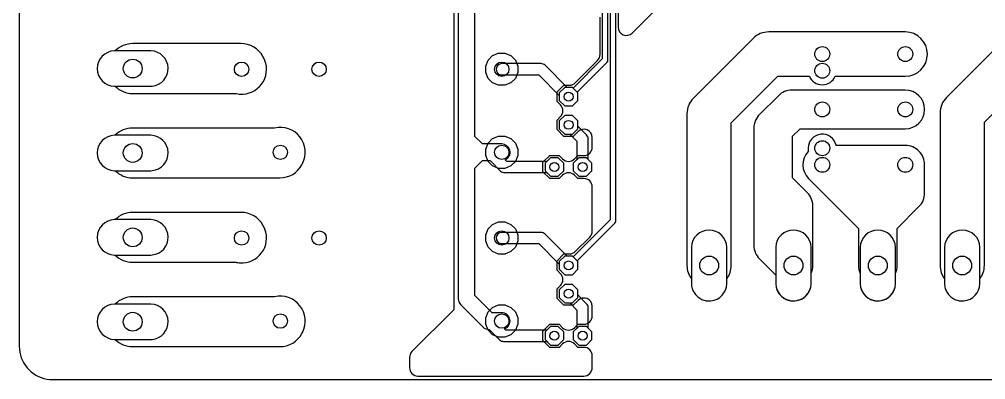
# Model space of a CAD drawing. Header units: millimetres. Extents: x -12 to 258, y 0 to 147.
# Drawn here: x 0 to 87.3, y 0 to 32.5 of the extents above; entities that cross this region are included whole.
import ezdxf

# ---------------------------------------------------------------- set-up
doc = ezdxf.new("R2010")
doc.units = ezdxf.units.MM

msp = doc.modelspace()

# ---------------------------------------------------------------- linework, layer by layer
at = {"layer": '16_copper'}
for points in [[(39.65, 112.5), (39.65, 7.3, 0.198912), (39.87, 6.77), (41.88, 4.76, 0.209873), (42.442, 4.54), (43.381, 3.601, 0.198912), (43.74, 3.452), (47.663, 3.452), (47.993, 3.122), (48.687, 3.122), (49.178, 3.613), (49.178, 4.307), (48.687, 4.798), (47.993, 4.798), (47.663, 4.468), (43.95, 4.468), (43.834, 4.585, 0.840719), (43.58, 6.04), (42.721, 6.04), (41.15, 7.611), (41.15, 19.089), (41.841, 19.78), (42.532, 19.78), (43.471, 18.841, 0.198912), (43.83, 18.692), (47.663, 18.692), (47.993, 18.362), (48.687, 18.362), (49.178, 18.853), (49.178, 19.547), (48.687, 20.038), (47.993, 20.038), (47.663, 19.708), (44.04, 19.708), (43.897, 19.851, 0.802199), (43.58, 21.28), (41.841, 21.28), (41.15, 21.971), (41.15, 34.059)], [(89.086, 30.814), (83.756, 25.484, 0.198912), (83.17, 24.07), (83.17, 10.31, 0.162144), (83.57, 9.111), (83.57, 8.658), (83.577, 8.553), (83.591, 8.449), (83.611, 8.346), (83.638, 8.245), (83.672, 8.146), (83.712, 8.049), (83.758, 7.955), (83.811, 7.865), (83.869, 7.778), (83.933, 7.694), (84.002, 7.616), (84.076, 7.542), (84.154, 7.473), (84.238, 7.409), (84.325, 7.351), (84.415, 7.298), (84.509, 7.252), (84.606, 7.212), (84.705, 7.178), (84.806, 7.151), (84.909, 7.131), (85.013, 7.117), (85.118, 7.11), (85.222, 7.11), (85.327, 7.117, 0.376373), (86.77, 8.658), (86.77, 9.111, 0.162164), (87.17, 10.31), (87.17, 23.242), (91.328, 27.4)]]:
    msp.add_lwpolyline(points, format="xyb", dxfattribs=at)
for points in [[(62.467, 7.117, 0.376373), (63.91, 8.658), (63.91, 9.111, 0.162164), (64.31, 10.31), (64.31, 23.182), (68.528, 27.4), (71.363, 27.4, 0.659495), (73.697, 27.4), (80.03, 27.4, 1), (80.03, 31.4), (67.7, 31.4, 0.198912), (66.286, 30.814), (60.896, 25.424, 0.198912), (60.31, 24.01), (60.31, 10.31, 0.162144), (60.71, 9.111), (60.71, 8.658), (60.717, 8.553), (60.731, 8.449), (60.751, 8.346), (60.778, 8.245), (60.812, 8.146), (60.852, 8.049), (60.898, 7.955), (60.951, 7.865), (61.009, 7.778), (61.073, 7.694), (61.142, 7.616), (61.216, 7.542), (61.294, 7.473), (61.378, 7.409), (61.465, 7.351), (61.555, 7.298), (61.649, 7.252), (61.746, 7.212), (61.845, 7.178), (61.946, 7.151), (62.049, 7.131), (62.153, 7.117), (62.258, 7.11), (62.362, 7.11)], [(20.21, 25.784, 0.547223), (22.065, 29.089), (22.007, 29.192, 0.272568), (20.02, 30.34), (10.24, 30.34, 0.197376), (8.659, 29.69), (8.588, 29.69, 0.967799), (8.588, 26.49), (8.659, 26.49, 0.197382), (10.24, 25.84), (19.567, 25.84), (19.621, 25.827), (19.737, 25.806), (19.855, 25.791), (19.973, 25.783), (20.092, 25.78)], [(50.448, 25.203), (50.448, 25.897), (49.957, 26.388), (49.49, 26.388), (47.489, 28.389, 0.198912), (47.13, 28.538), (43.58, 28.538, 0.929363), (43.506, 27.527), (43.58, 27.522), (46.92, 27.522), (48.772, 25.67), (48.772, 25.203), (49.263, 24.712), (49.957, 24.712)], [(71.679, 15.7, 0.194457), (71.167, 16.907), (69.85, 18.225), (69.85, 21.975), (70.525, 22.65), (80.03, 22.65, 1), (80.03, 26.15), (69.8, 26.15, 0.198912), (68.563, 25.637), (66.863, 23.937, 0.198912), (66.35, 22.7), (66.35, 12.14, 0.198912), (66.863, 10.903), (68.33, 9.435), (68.33, 8.658, 0.967799), (71.53, 8.658), (71.53, 9.603, 0.104399), (71.68, 10.31), (71.68, 15.67)], [(51.718, 18.853), (51.718, 19.547), (51.388, 19.877), (51.388, 21.74, 0.198912), (51.239, 22.099), (50.448, 22.89), (50.448, 23.357), (49.957, 23.848), (49.263, 23.848), (48.772, 23.357), (48.772, 22.663), (49.263, 22.172), (49.73, 22.172), (50.372, 21.53), (50.372, 19.877), (50.042, 19.547), (50.042, 18.853), (50.533, 18.362), (51.227, 18.362)], [(23.537, 18.22, 0.276003), (25.531, 19.408), (25.587, 19.513, 0.63778), (23.065, 22.72), (10.24, 22.72, 0.197376), (8.659, 22.07), (8.588, 22.07, 0.967799), (8.588, 18.87), (8.659, 18.87, 0.197382), (10.24, 18.22), (23.52, 18.22)], [(73.772, 21.165, 0.89994), (71.26, 20.9), (71.26, 20.603, 0.406316), (71.293, 18.163), (75.8, 13.655), (75.8, 10.31, 0.104621), (75.95, 9.601), (75.95, 8.658, 0.967799), (79.15, 8.658), (79.15, 9.603, 0.104399), (79.3, 10.31), (79.3, 13.655), (81.267, 15.623, 0.198912), (81.78, 16.86), (81.78, 19.4, 0.414214), (80.03, 21.15), (73.775, 21.15)], [(20.21, 10.544, 0.547223), (22.065, 13.849), (22.007, 13.952, 0.272568), (20.02, 15.1), (10.24, 15.1, 0.197376), (8.659, 14.45), (8.588, 14.45, 0.967799), (8.588, 11.25), (8.659, 11.25, 0.197382), (10.24, 10.6), (19.567, 10.6), (19.621, 10.587), (19.737, 10.566), (19.855, 10.551), (19.973, 10.543), (20.092, 10.54)], [(50.448, 9.963), (50.448, 10.657), (49.957, 11.148), (49.49, 11.148), (47.489, 13.149, 0.198912), (47.13, 13.298), (43.58, 13.298, 0.929363), (43.506, 12.287), (43.58, 12.282), (46.92, 12.282), (48.772, 10.43), (48.772, 9.963), (49.263, 9.472), (49.957, 9.472)], [(51.718, 3.613), (51.718, 4.307), (51.388, 4.637), (51.388, 6.5, 0.198912), (51.239, 6.859), (50.448, 7.65), (50.448, 8.117), (49.957, 8.608), (49.263, 8.608), (48.772, 8.117), (48.772, 7.423), (49.263, 6.932), (49.73, 6.932), (50.372, 6.29), (50.372, 4.637), (50.042, 4.307), (50.042, 3.613), (50.533, 3.122), (51.227, 3.122)], [(23.537, 2.98, 0.276003), (25.531, 4.168), (25.587, 4.273, 0.63778), (23.065, 7.48), (10.24, 7.48, 0.197376), (8.659, 6.83), (8.588, 6.83, 0.967799), (8.588, 3.63), (8.659, 3.63, 0.197382), (10.24, 2.98), (23.52, 2.98)]]:
    msp.add_lwpolyline(points, format="xyb", close=True, dxfattribs=at)
at = {"layer": '1_copper'}
for points in [[(39.25, 120.147), (39.25, 6.311), (35.47, 2.53, 0.198912), (35.25, 2), (35.25, 1.08, 0.414214), (36, 0.33), (51, 0.33, 0.414214), (51.75, 1.08), (51.75, 2.169, 0.414214), (51, 2.919), (50.449, 2.919), (50.14, 3.227, 0.414214), (49.08, 3.227), (48.771, 2.919), (47.909, 2.919), (47.299, 3.529), (47.299, 4.391), (47.909, 5.001), (48.771, 5.001), (49.08, 4.693, 0.414214), (50.14, 4.693), (50.449, 5.001), (51, 5.001, 0.414214), (51.75, 5.751), (51.75, 6.627, 0.668179), (50.47, 7.157), (50.041, 6.729), (49.179, 6.729), (48.569, 7.339), (48.569, 8.201), (48.877, 8.51, 0.414214), (48.877, 9.57), (48.569, 9.879), (48.569, 10.741), (49.179, 11.351), (49.694, 11.351, 0.198912), (50.224, 11.571), (51.53, 12.877, 0.198912), (51.75, 13.407), (51.75, 17.409, 0.414214), (51, 18.159), (50.449, 18.159), (50.14, 18.467, 0.414214), (49.08, 18.467), (48.771, 18.159), (47.909, 18.159), (47.299, 18.769), (47.299, 19.631), (47.909, 20.241), (48.771, 20.241), (49.08, 19.933, 0.414214), (50.14, 19.933), (50.449, 20.241), (51, 20.241, 0.414214), (51.75, 20.991), (51.75, 21.867, 0.668179), (50.47, 22.397), (50.041, 21.969), (49.179, 21.969), (48.569, 22.579), (48.569, 23.441), (48.877, 23.75, 0.414214), (48.877, 24.81), (48.569, 25.119), (48.569, 25.981), (49.179, 26.591), (49.694, 26.591, 0.198912), (50.224, 26.811), (52.234, 28.821, 0.198912), (52.454, 29.351), (52.454, 32.731, 0.560193)], [(52.657, 57.311), (52.657, 28.956), (50.023, 26.322), (49.957, 26.388), (49.263, 26.388), (48.772, 25.897), (48.772, 25.203), (49.263, 24.712), (49.957, 24.712), (50.448, 25.203), (50.448, 25.897), (50.382, 25.963), (53.091, 28.672, 0.198912), (53.165, 28.851), (53.165, 57.206)], [(53.368, 55.622), (53.368, 14.428), (50.023, 11.082), (49.957, 11.148), (49.263, 11.148), (48.772, 10.657), (48.772, 9.963), (49.263, 9.472), (49.957, 9.472), (50.448, 9.963), (50.448, 10.657), (50.382, 10.723), (53.802, 14.143, 0.198912), (53.876, 14.322), (53.876, 55.517)], [(54.08, 53.163), (54.08, 31.83, 0.668179), (55.36, 31.299), (64.859, 40.798, 0.158591)]]:
    msp.add_lwpolyline(points, format="xyb", dxfattribs=at)
for points in [[(11.997, 26.497, 0.936602), (11.892, 29.69), (8.588, 29.69, 0.967799), (8.588, 26.49), (11.892, 26.49)], [(11.997, 18.877, 0.936602), (11.892, 22.07), (8.588, 22.07, 0.967799), (8.588, 18.87), (11.892, 18.87)], [(11.997, 11.257, 0.936602), (11.892, 14.45), (8.588, 14.45, 0.967799), (8.588, 11.25), (11.892, 11.25)], [(62.467, 7.117, 0.376373), (63.91, 8.658), (63.91, 11.962, 0.967799), (60.71, 11.962), (60.71, 8.658), (60.717, 8.553), (60.731, 8.449), (60.751, 8.346), (60.778, 8.245), (60.812, 8.146), (60.852, 8.049), (60.898, 7.955), (60.951, 7.865), (61.009, 7.778), (61.073, 7.694), (61.142, 7.616), (61.216, 7.542), (61.294, 7.473), (61.378, 7.409), (61.465, 7.351), (61.555, 7.298), (61.649, 7.252), (61.746, 7.212), (61.845, 7.178), (61.946, 7.151), (62.049, 7.131), (62.153, 7.117), (62.258, 7.11), (62.362, 7.11)], [(70.087, 7.117, 0.376373), (71.53, 8.658), (71.53, 11.962, 0.967799), (68.33, 11.962), (68.33, 8.658), (68.337, 8.553), (68.351, 8.449), (68.371, 8.346), (68.398, 8.245), (68.432, 8.146), (68.472, 8.049), (68.518, 7.955), (68.571, 7.865), (68.629, 7.778), (68.693, 7.694), (68.762, 7.616), (68.836, 7.542), (68.914, 7.473), (68.998, 7.409), (69.085, 7.351), (69.175, 7.298), (69.269, 7.252), (69.366, 7.212), (69.465, 7.178), (69.566, 7.151), (69.669, 7.131), (69.773, 7.117), (69.878, 7.11), (69.982, 7.11)], [(77.707, 7.117, 0.376373), (79.15, 8.658), (79.15, 11.962, 0.967799), (75.95, 11.962), (75.95, 8.658), (75.957, 8.553), (75.971, 8.449), (75.991, 8.346), (76.018, 8.245), (76.052, 8.146), (76.092, 8.049), (76.138, 7.955), (76.191, 7.865), (76.249, 7.778), (76.313, 7.694), (76.382, 7.616), (76.456, 7.542), (76.534, 7.473), (76.618, 7.409), (76.705, 7.351), (76.795, 7.298), (76.889, 7.252), (76.986, 7.212), (77.085, 7.178), (77.186, 7.151), (77.289, 7.131), (77.393, 7.117), (77.498, 7.11), (77.602, 7.11)], [(85.327, 7.117, 0.376373), (86.77, 8.658), (86.77, 11.962, 0.967799), (83.57, 11.962), (83.57, 8.658), (83.577, 8.553), (83.591, 8.449), (83.611, 8.346), (83.638, 8.245), (83.672, 8.146), (83.712, 8.049), (83.758, 7.955), (83.811, 7.865), (83.869, 7.778), (83.933, 7.694), (84.002, 7.616), (84.076, 7.542), (84.154, 7.473), (84.238, 7.409), (84.325, 7.351), (84.415, 7.298), (84.509, 7.252), (84.606, 7.212), (84.705, 7.178), (84.806, 7.151), (84.909, 7.131), (85.013, 7.117), (85.118, 7.11), (85.222, 7.11)], [(11.997, 3.637, 0.936602), (11.892, 6.83), (8.588, 6.83, 0.967799), (8.588, 3.63), (11.892, 3.63)]]:
    msp.add_lwpolyline(points, format="xyb", close=True, dxfattribs=at)
for points in [[(43.291, 26.577), (42.757, 26.798), (42.348, 27.207), (42.127, 27.741), (42.127, 28.319), (42.348, 28.853), (42.757, 29.262), (43.291, 29.483), (43.869, 29.483), (44.403, 29.262), (44.812, 28.853), (45.033, 28.319), (45.033, 27.741), (44.812, 27.207), (44.403, 26.798), (43.869, 26.577)], [(50.448, 22.663), (50.448, 23.357), (49.957, 23.848), (49.263, 23.848), (48.772, 23.357), (48.772, 22.663), (49.263, 22.172), (49.957, 22.172)], [(43.291, 19.077), (42.757, 19.298), (42.348, 19.707), (42.127, 20.241), (42.127, 20.819), (42.348, 21.353), (42.757, 21.762), (43.291, 21.983), (43.869, 21.983), (44.403, 21.762), (44.812, 21.353), (45.033, 20.819), (45.033, 20.241), (44.812, 19.707), (44.403, 19.298), (43.869, 19.077)], [(49.178, 18.853), (49.178, 19.547), (48.687, 20.038), (47.993, 20.038), (47.502, 19.547), (47.502, 18.853), (47.993, 18.362), (48.687, 18.362)], [(51.718, 18.853), (51.718, 19.547), (51.227, 20.038), (50.533, 20.038), (50.042, 19.547), (50.042, 18.853), (50.533, 18.362), (51.227, 18.362)], [(43.291, 11.337), (42.757, 11.558), (42.348, 11.967), (42.127, 12.501), (42.127, 13.079), (42.348, 13.613), (42.757, 14.022), (43.291, 14.243), (43.869, 14.243), (44.403, 14.022), (44.812, 13.613), (45.033, 13.079), (45.033, 12.501), (44.812, 11.967), (44.403, 11.558), (43.869, 11.337)], [(50.448, 7.423), (50.448, 8.117), (49.957, 8.608), (49.263, 8.608), (48.772, 8.117), (48.772, 7.423), (49.263, 6.932), (49.957, 6.932)], [(43.291, 3.837), (42.757, 4.058), (42.348, 4.467), (42.127, 5.001), (42.127, 5.579), (42.348, 6.113), (42.757, 6.522), (43.291, 6.743), (43.869, 6.743), (44.403, 6.522), (44.812, 6.113), (45.033, 5.579), (45.033, 5.001), (44.812, 4.467), (44.403, 4.058), (43.869, 3.837)], [(49.178, 3.613), (49.178, 4.307), (48.687, 4.798), (47.993, 4.798), (47.502, 4.307), (47.502, 3.613), (47.993, 3.122), (48.687, 3.122)], [(51.718, 3.613), (51.718, 4.307), (51.227, 4.798), (50.533, 4.798), (50.042, 4.307), (50.042, 3.613), (50.533, 3.122), (51.227, 3.122)]]:
    msp.add_lwpolyline(points, close=True, dxfattribs=at)
at = {"layer": 'drills_PTH'}
for centre, radius in [((72.53, 29.4), 0.675), ((80.03, 29.4), 0.675), ((10.24, 28.09), 0.85), ((20.08, 28.03), 0.65), ((27.08, 28.03), 0.65), ((43.58, 28.03), 0.65), ((72.53, 27.9), 0.675), ((49.61, 25.55), 0.406), ((72.53, 24.4), 0.675), ((80.03, 24.4), 0.675), ((49.61, 23.01), 0.406), ((10.24, 20.47), 0.85), ((23.58, 20.53), 0.65), ((43.58, 20.53), 0.65), ((72.53, 20.9), 0.675), ((48.34, 19.2), 0.406), ((50.88, 19.2), 0.406), ((72.53, 19.4), 0.675), ((80.03, 19.4), 0.675), ((10.24, 12.85), 0.85), ((20.08, 12.79), 0.65), ((27.08, 12.79), 0.65), ((43.58, 12.79), 0.65), ((49.61, 10.31), 0.406), ((62.31, 10.31), 0.85), ((69.93, 10.31), 0.85), ((77.55, 10.31), 0.85), ((85.17, 10.31), 0.85), ((49.61, 7.77), 0.406), ((10.24, 5.23), 0.85), ((23.58, 5.29), 0.65), ((43.58, 5.29), 0.65), ((48.34, 3.96), 0.406), ((50.88, 3.96), 0.406)]:
    msp.add_circle(centre, radius, dxfattribs=at)
at = {"layer": 'outline'}
msp.add_lwpolyline([(0, 96.5), (0, 3), (0.011, 2.739), (0.046, 2.479), (0.102, 2.224), (0.181, 1.974), (0.281, 1.732), (0.402, 1.5), (0.543, 1.279), (0.702, 1.072), (0.879, 0.879), (1.072, 0.702), (1.279, 0.543), (1.5, 0.402), (1.732, 0.281), (1.974, 0.181), (2.224, 0.102), (2.479, 0.046), (2.739, 0.011), (3, 0), (243, 0)], dxfattribs=at)

doc.saveas('drawing.dxf')
